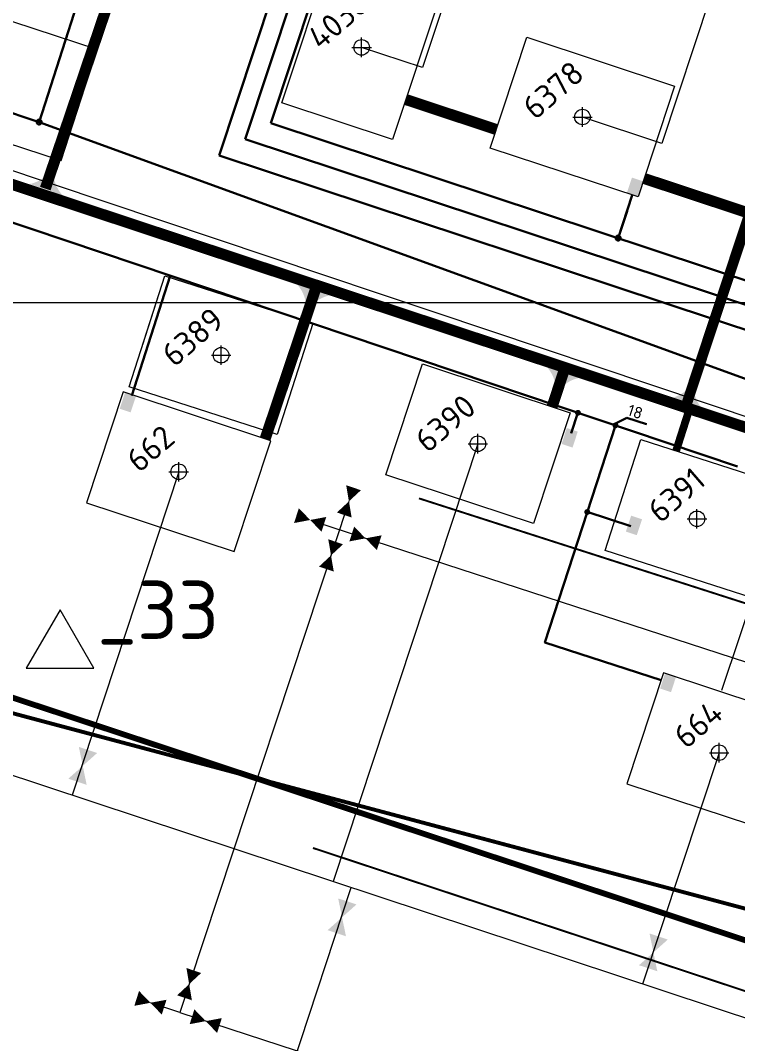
# Model space of a CAD drawing. Header units: millimetres. Extents: x 519 to 9564855, y -810 to 5021775.
# Drawn here: x 9524474 to 9524843, y 4999619 to 5000145 of the extents above; entities that cross this region are included whole.
import ezdxf
from ezdxf.enums import TextEntityAlignment as Align

# ---------------------------------------------------------------- set-up
doc = ezdxf.new("R2010")
doc.units = ezdxf.units.MM
doc.header["$LTSCALE"] = 2
doc.header["$MEASUREMENT"] = 0
doc.header["$PDMODE"] = 2
doc.header["$PDSIZE"] = 5
for name, pattern in [('1', [0]), ('92051501$0$DASHED', [0.75, 0.5, -0.25]), ('DASHED2', [9.525, 6.35, -3.175])]:
    doc.linetypes.add(name, pattern=pattern)
for name, color, linetype in [('CONTROL', 7, 'Continuous'), ('Existing roads', 41, 'Continuous'), ('GRID_PULKOVO', 7, 'Continuous'), ('new 100 wells', 131, 'Continuous'), ('OilColl&Flowlines', 3, 'Continuous'), ('МГ-земельный участок', 7, 'Continuous'), ('Скважины 2016', 7, 'Continuous'), ('Скважины 2019г.', 241, 'Continuous'), ('Скважины на 2013 год.', 21, '1'), ('Скважины на 2014 год', 70, 'Continuous'), ('Скважины на 2015 год', 7, 'Continuous')]:
    doc.layers.add(name, color=color, linetype=linetype)
for name, color, linetype, lineweight in [('Новый водовод', 5, 'g_122_vpr', 30), ('проект..газ', 40, 'Continuous', 30), ('Скважины на 2022 год', 60, 'Continuous', 13), ('Скважины на 2023 год', 201, 'Continuous', 20), ('Электро', 1, 'Continuous', 30), ('Электроснаб', 1, 'Continuous', 18), ('Электроснабжене', 1, 'Continuous', 18)]:
    doc.layers.add(name, color=color, linetype=linetype, lineweight=lineweight)
doc.styles.add('92051501$0$STANDARD', font='simplex.shx')
doc.styles.add('Elect', font='isocpeur.ttf')
doc.styles.add('Line_GUGK', font='')
doc.styles.get("Standard").update_dxf_attribs({"font": 'isocpeur.ttf', "width": 0.5})
doc.styles.get('Line_GUGK').set_extended_font_data('Bm431', italic=True)
doc.linetypes.add('g_122_vpr', pattern='A,2,-2,3,-0.6,["Впр",Line_GUGK,S=2,R=0,X=0,Y=-1],-6.4,3,-2,8,-2,8,-2,6', length=45)
doc.linetypes.add('GAS_LINE', pattern='A,0.5,-0.2,["G",92051501$0$STANDARD,S=0.1,R=0,X=-0.1,Y=-0.05],-0.05', length=0.75)
doc.linetypes.add('WTR_LINE', pattern='A,0.5,-0.2,["W",92051501$0$STANDARD,S=0.1,R=0,X=-0.1,Y=-0.05],-0.05', length=0.75)

msp = doc.modelspace()

# ---------------------------------------------------------------- hatches: boundary and pattern name
at = {"layer": 'Existing roads', "lineweight": 0}
h = msp.add_hatch(color=256, dxfattribs=at)
h.paths.add_polyline_path([(9524489.30845, 5000065.43289), (9524487.67852, 5000065.90063, -0.155118741), (9524478.35196, 5000060.94938), (9524486.86119, 5000058.05608)])
h.paths.add_polyline_path([(9524490.87519, 5000064.98328), (9524489.30845, 5000065.43289), (9524486.86119, 5000058.05608), (9524495.60944, 5000055.0815, -0.161550784)])
h = msp.add_hatch(color=256, dxfattribs=at)
h.paths.add_polyline_path([(9524622.16162, 4999999.26199), (9524620.57438, 4999999.85876, 0.155118741), (9524616.04173, 5000009.39577), (9524624.59733, 5000006.64263)])
h.paths.add_polyline_path([(9524623.68733, 4999998.68837), (9524622.16162, 4999999.26199), (9524624.59733, 5000006.64263), (9524633.39326, 5000003.81215, 0.161550784)])
h = msp.add_hatch(color=256, dxfattribs=at)
h.paths.add_polyline_path([(9524750.59721, 4999956.91079), (9524749.00997, 4999957.50755, 0.155118741), (9524744.47732, 4999967.04456), (9524753.03291, 4999964.29142)])
h.paths.add_polyline_path([(9524752.12291, 4999956.33716), (9524750.59721, 4999956.91079), (9524753.03291, 4999964.29142), (9524761.82885, 4999961.46094, 0.161550784)])
h = msp.add_hatch(color=256, dxfattribs=at)
h.paths.add_polyline_path([(9524818.71697, 4999955.30191), (9524817.08704, 4999955.76965, -0.155118741), (9524807.76048, 4999950.8184), (9524816.26971, 4999947.9251)])
h.paths.add_polyline_path([(9524820.28371, 4999954.8523), (9524818.71697, 4999955.30191), (9524816.26971, 4999947.9251), (9524825.01796, 4999944.95052, -0.161550784)])
at = {"layer": 'Электро', "ltscale": 7.5}
msp.add_hatch(color=256, dxfattribs=at).paths.add_polyline_path([(9524785.64865, 5000056.07417), (9524791.26088, 5000054.21718), (9524793.96811, 5000062.39904), (9524788.35588, 5000064.25603)])
at = {"layer": 'Электро'}
for points in [[(9524524.86297, 4999945.45421), (9524530.47521, 4999943.59723), (9524533.18244, 4999951.77909), (9524527.5702, 4999953.63607)], [(9524785.23719, 4999882.33744), (9524790.84942, 4999880.48045), (9524793.55665, 4999888.66231), (9524787.94442, 4999890.5193)], [(9524802.81039, 4999801.67657), (9524808.42262, 4999799.81958), (9524811.12985, 4999808.00144), (9524805.51762, 4999809.85843)]]:
    msp.add_hatch(color=256, dxfattribs=at).paths.add_polyline_path(points)
at = {"layer": 'Электро', "ltscale": 0.5}
msp.add_hatch(color=256, dxfattribs=at).paths.add_polyline_path([(9524752.16508, 4999927.40077), (9524757.77732, 4999925.54378), (9524760.48454, 4999933.72564), (9524754.87231, 4999935.58263)])
at = {"layer": 'Электроснаб', "linetype": 'ByBlock', "lineweight": 0, "ltscale": 7.5}
msp.add_hatch(color=1, dxfattribs=at).paths.add_polyline_path([(9524785.64865, 5000056.07417), (9524791.26088, 5000054.21718), (9524793.96811, 5000062.39904), (9524788.35588, 5000064.25603)])
at = {"layer": 'Электроснаб', "linetype": 'ByBlock', "lineweight": 0}
for points in [[(9524524.86297, 4999945.45421), (9524530.47521, 4999943.59723), (9524533.18244, 4999951.77909), (9524527.5702, 4999953.63607)], [(9524785.23719, 4999882.33744), (9524790.84942, 4999880.48045), (9524793.55665, 4999888.66231), (9524787.94442, 4999890.5193)], [(9524802.81039, 4999801.67657), (9524808.42262, 4999799.81958), (9524811.12985, 4999808.00144), (9524805.51762, 4999809.85843)]]:
    msp.add_hatch(color=1, dxfattribs=at).paths.add_polyline_path(points)
at = {"layer": 'Электроснаб', "linetype": 'ByBlock', "lineweight": 0, "ltscale": 0.5}
msp.add_hatch(color=1, dxfattribs=at).paths.add_polyline_path([(9524752.16508, 4999927.40077), (9524757.77732, 4999925.54378), (9524760.48454, 4999933.72564), (9524754.87231, 4999935.58263)])
at = {"layer": 'Электроснабжене', "linetype": 'ByBlock', "lineweight": 0, "ltscale": 7.5}
msp.add_hatch(color=1, dxfattribs=at).paths.add_polyline_path([(9524785.64865, 5000056.07417), (9524791.26088, 5000054.21718), (9524793.96811, 5000062.39904), (9524788.35588, 5000064.25603)])
at = {"layer": 'Электроснабжене', "linetype": 'ByBlock', "lineweight": 0}
for points in [[(9524524.86297, 4999945.45421), (9524530.47521, 4999943.59723), (9524533.18244, 4999951.77909), (9524527.5702, 4999953.63607)], [(9524785.23719, 4999882.33744), (9524790.84942, 4999880.48045), (9524793.55665, 4999888.66231), (9524787.94442, 4999890.5193)], [(9524802.81039, 4999801.67657), (9524808.42262, 4999799.81958), (9524811.12985, 4999808.00144), (9524805.51762, 4999809.85843)]]:
    msp.add_hatch(color=1, dxfattribs=at).paths.add_polyline_path(points)
at = {"layer": 'Электроснабжене', "linetype": 'ByBlock', "lineweight": 0, "ltscale": 0.5}
msp.add_hatch(color=1, dxfattribs=at).paths.add_polyline_path([(9524752.16508, 4999927.40077), (9524757.77732, 4999925.54378), (9524760.48454, 4999933.72564), (9524754.87231, 4999935.58263)])

# ---------------------------------------------------------------- linework, layer by layer
at = {"color": 4, "linetype": 'GAS_LINE', "lineweight": 0, "ltscale": 20}
msp.add_line((9524852.965, 4999855.849, 0.506), (9524834.463, 4999800.585, 0.82), dxfattribs=at)
at = {"layer": 'CONTROL', "color": 6, "lineweight": 0}
for p, q in [((9524494.21498, 4999842.10653), (9524476.80506, 4999812.0886)), ((9524494.21498, 4999842.10653), (9524476.80506, 4999812.0886)), ((9524511.6249, 4999812.0886), (9524494.21498, 4999842.10653)), ((9524511.6249, 4999812.0886), (9524494.21498, 4999842.10653)), ((9524476.80506, 4999812.0886), (9524511.6249, 4999812.0886)), ((9524476.80506, 4999812.0886), (9524511.6249, 4999812.0886))]:
    msp.add_line(p, q, dxfattribs=at)
at = {"layer": 'Existing roads', "lineweight": 0, "const_width": 5.7, "flags": 128}
for points in [[(9524523.98475, 5000168.98415), (9524486.59176, 5000058.63491)], [(9524718.62334, 5000088.97138), (9524671.95925, 5000104.41571)], [(9525179.39941, 4999825.82765), (9524430.61292, 5000073.65214)], [(9524794.60387, 5000063.83081), (9524848.86974, 5000045.87989)], [(9524599.67492, 4999929.99621), (9524626.4896, 5000009.59535)], [(9524753.9261, 4999966.64577), (9524747.25675, 4999946.47987)]]:
    msp.add_lwpolyline(points, dxfattribs=at)
at = {"layer": 'Existing roads', "lineweight": 0, "const_width": 5.4}
msp.add_lwpolyline([(9524857.82907, 5000072.95615), (9524815.86818, 4999946.14492)], dxfattribs=at)
at = {"layer": 'GRID_PULKOVO', "lineweight": 0}
msp.add_line((9519000, 5000000), (9533000, 5000000), dxfattribs=at)
at = {"layer": 'new 100 wells', "color": 0, "linetype": 'ByBlock', "lineweight": 0}
for points in [[(9524507.78202, 4999897.17759), (9524583.76254, 4999872.03701), (9524602.61798, 4999929.02241), (9524526.63745, 4999954.16299)], [(9524785.78202, 4999752.77759), (9524861.76254, 4999727.63701), (9524880.61798, 4999784.62241), (9524804.63745, 4999809.76299)]]:
    msp.add_lwpolyline(points, close=True, dxfattribs=at)
for centre in [(9524555.2, 4999913.1), (9524833.2, 4999768.7)]:
    msp.add_circle(centre, 4, dxfattribs=at)
at = {"layer": 'new 100 wells', "color": 0, "linetype": 'ByBlock', "lineweight": 0, "ltscale": 80}
for p in [(9524555.2, 4999913.1), (9524833.2, 4999768.7)]:
    msp.add_point(p, dxfattribs=at)
at = {"layer": 'OilColl&Flowlines', "lineweight": 0}
for p, q in [((9524555.2, 4999913.1), (9524500.35808, 4999746.9141)), ((9525111.75628, 4999544.61351), (9524175.86766, 4999854.2821)), ((9524833.2, 4999768.7), (9524793.85822, 4999649.80022)), ((9524586.4, 4999525), (9524643.89021, 4999699.42192))]:
    msp.add_line(p, q, dxfattribs=at)
at = {"layer": 'OilColl&Flowlines', "color": 82, "lineweight": 0}
for p, q in [((9524642.76072, 4999897.87803), (9524560.58156, 4999649.74533)), ((9524626.5957, 4999886.98255), (9525895.68308, 4999474.31651)), ((9524555.7487, 4999635.16461), (9525515.28146, 4999323.15569))]:
    msp.add_line(p, q, dxfattribs=at)
at = {"layer": 'OilColl&Flowlines', "color": 3, "lineweight": 0}
for p, q in [((9524642.76072, 4999897.87803), (9524560.58156, 4999649.74533)), ((9524626.5957, 4999886.98255), (9525895.68308, 4999474.31651)), ((9524555.7487, 4999635.16461), (9525515.28146, 4999323.15569))]:
    msp.add_line(p, q, dxfattribs=at)
at = {"layer": 'OilColl&Flowlines', "color": 3, "linetype": 'ByBlock', "lineweight": 0}
for points in [[(9524645.14123, 4999904.88987, 8, 0, 0), (9524642.76072, 4999897.87803, 0, 8, 0), (9524640.37838, 4999890.86077, 8, 8, 0)], [(9524645.14123, 4999904.88987, 8, 0, 0), (9524642.76072, 4999897.87803, 0, 8, 0), (9524640.37838, 4999890.86077, 8, 8, 0)], [(9524635.9368, 4999877.09791, 8, 0, 0), (9524633.55629, 4999870.08608, 0, 8, 0), (9524631.17395, 4999863.06882, 8, 8, 0)], [(9524635.9368, 4999877.09791, 8, 0, 0), (9524633.55629, 4999870.08608, 0, 8, 0), (9524631.17395, 4999863.06882, 8, 8, 0)], [(9524562.96206, 4999656.75717, 8, 0, 0), (9524560.58156, 4999649.74533, 0, 8, 0), (9524558.19921, 4999642.72807, 8, 8, 0)], [(9524562.96206, 4999656.75717, 8, 0, 0), (9524560.58156, 4999649.74533, 0, 8, 0), (9524558.19921, 4999642.72807, 8, 8, 0)]]:
    msp.add_lwpolyline(points, format="xyseb", dxfattribs=at)
at = {"layer": 'OilColl&Flowlines', "color": 3, "lineweight": 0}
for points in [[(9524629.88993, 4999886.04512, 8, 0, 0), (9524622.8365, 4999888.29942, 0, 8, 0), (9524615.77763, 4999890.55547, 8, 8, 0)], [(9524629.88993, 4999886.04512, 8, 0, 0), (9524622.8365, 4999888.29942, 0, 8, 0), (9524615.77763, 4999890.55547, 8, 8, 0)], [(9524658.35023, 4999876.6118, 8, 0, 0), (9524651.2968, 4999878.8661, 0, 8, 0), (9524644.23793, 4999881.12215, 8, 8, 0)], [(9524658.35023, 4999876.6118, 8, 0, 0), (9524651.2968, 4999878.8661, 0, 8, 0), (9524644.23793, 4999881.12215, 8, 8, 0)], [(9524547.71076, 4999637.91242, 8, 0, 0), (9524540.65734, 4999640.16672, 0, 8, 0), (9524533.59846, 4999642.42277, 8, 8, 0)], [(9524547.71076, 4999637.91242, 8, 0, 0), (9524540.65734, 4999640.16672, 0, 8, 0), (9524533.59846, 4999642.42277, 8, 8, 0)], [(9524576.17106, 4999628.4791, 8, 0, 0), (9524569.11764, 4999630.7334, 0, 8, 0), (9524562.05876, 4999632.98945, 8, 8, 0)], [(9524576.17106, 4999628.4791, 8, 0, 0), (9524569.11764, 4999630.7334, 0, 8, 0), (9524562.05876, 4999632.98945, 8, 8, 0)]]:
    msp.add_lwpolyline(points, format="xyseb", dxfattribs=at)
at = {"layer": 'OilColl&Flowlines', "lineweight": 0}
for points in [[(9524513.26762, 4999768.5423), (9524505.8516, 4999761.93682), (9524503.8391, 4999771.66203)], [(9524507.86409, 4999752.21161), (9524498.43557, 4999755.33134), (9524505.8516, 4999761.93682)], [(9524646.65569, 4999690.6993), (9524639.23966, 4999684.09382), (9524637.22717, 4999693.81903)], [(9524641.25216, 4999674.36861), (9524631.82364, 4999677.48834), (9524639.23966, 4999684.09382)], [(9524806.80944, 4999672.67899), (9524799.39341, 4999666.07351), (9524797.38091, 4999675.79871)], [(9524801.40591, 4999656.3483), (9524791.97738, 4999659.46803), (9524799.39341, 4999666.07351)]]:
    msp.add_solid(points, dxfattribs=at)
at = {"layer": 'МГ-земельный участок', "color": 34, "linetype": 'DASHED2', "lineweight": 25, "ltscale": 5, "const_width": 2}
msp.add_lwpolyline([(9522271, 4999525), (9527884, 4997830), (9530104, 4997995), (9529358.40073, 4998522.43877), (9528467.29836, 4998113.15535), (9526935, 4999132), (9522496, 5000315), (9522167.80801, 4999999.48247)], close=True, dxfattribs=at)
at = {"layer": 'Новый водовод', "color": 5, "linetype": 'WTR_LINE', "lineweight": 0, "ltscale": 40}
for points, const_width in [([(9524314.11, 5000356), (9524162.76, 4999898.57), (9526008.05, 4999288)], 3), ([(9524624.28, 4999719.73), (9525832.5, 4999319.95), (9525840.3, 4999343.5), (9525894.08637, 4999509.06696), (9524678.78862, 4999899.41686)], 1)]:
    msp.add_lwpolyline(points, dxfattribs=dict(at, const_width=const_width))
at = {"layer": 'проект..газ', "color": 4, "linetype": 'GAS_LINE', "lineweight": 0, "ltscale": 20}
msp.add_line((9524161.812, 5000171.111, -0.133), (9524878.245, 4999931.06, 0.399), dxfattribs=at)
at = {"layer": 'Скважины 2016', "color": 42, "linetype": '92051501$0$DASHED', "lineweight": 0, "ltscale": 5, "const_width": 4, "elevation": 0.00008}
msp.add_lwpolyline([(9524811.06192, 4999923.86648), (9524817.1157, 4999942.81617)], dxfattribs=at)
at = {"layer": 'Скважины 2019г.', "color": 0, "linetype": 'ByBlock', "lineweight": 0}
msp.add_lwpolyline([(9524869.06813, 4999905.21215), (9524850.69912, 4999848.09316), (9524774.54046, 4999872.58517), (9524792.90947, 4999929.70416), (9524869.06813, 4999905.21215)], dxfattribs=at)
msp.add_circle((9524821.8, 4999888.9), 4, dxfattribs=at)
msp.add_point((9524821.8, 4999888.9), dxfattribs=at)
at = {"layer": 'Скважины на 2013 год.', "color": 3, "linetype": 'ByBlock', "lineweight": 0, "ltscale": 5}
for p, q in [((9524740.37383, 5000301.4928), (9524680.60618, 5000120.77775)), ((9524862.4651, 5000259.38813), (9524803.77417, 5000081.78881)), ((9524680.60569, 5000120.77791), (9524649.3, 5000131.2)), ((9524803.77531, 5000081.79228), (9524762.9, 5000095.4)), ((9524709.1, 4999927.5), (9524634.73295, 4999702.45189))]:
    msp.add_line(p, q, dxfattribs=at)
at = {"layer": 'Скважины на 2014 год', "color": 0, "linetype": 'ByBlock', "lineweight": 0}
for points in [[(9524665.22241, 5000083.78202), (9524608.23701, 5000102.63745), (9524633.37759, 5000178.61798), (9524690.36299, 5000159.76255), (9524665.22241, 5000083.78202)], [(9524715.48202, 5000079.47759), (9524734.33745, 5000136.46299), (9524810.31798, 5000111.32241), (9524791.46255, 5000054.33701), (9524715.48202, 5000079.47759)], [(9524661.68202, 4999911.57759), (9524680.53745, 4999968.56299), (9524756.51798, 4999943.42241), (9524737.66255, 4999886.43701), (9524661.68202, 4999911.57759)]]:
    msp.add_lwpolyline(points, dxfattribs=at)
for centre in [(9524649.3, 5000131.2), (9524762.9, 5000095.4), (9524709.1, 4999927.5)]:
    msp.add_circle(centre, 4, dxfattribs=at)
for p in [(9524649.3, 5000131.2), (9524762.9, 5000095.4), (9524709.1, 4999927.5)]:
    msp.add_point(p, dxfattribs=at)
at = {"layer": 'Скважины на 2015 год', "color": 3, "linetype": 'ByBlock', "lineweight": 0, "ltscale": 5}
for p, q in [((9524560.58156, 4999649.74533), (9524555.7487, 4999635.16461)), ((9524560.58156, 4999649.74533), (9524555.7487, 4999635.16461)), ((9524555.7487, 4999635.16461), (9524540.65734, 4999640.16672)), ((9524555.7487, 4999635.16461), (9524540.65734, 4999640.16672))]:
    msp.add_line(p, q, dxfattribs=at)
at = {"layer": 'Скважины на 2015 год', "color": 0, "linetype": 'ByBlock', "lineweight": 0, "ltscale": 5}
msp.add_lwpolyline([(9524536.73734, 4999978.45608), (9524548.10465, 5000013.80307), (9524624.26331, 4999989.31106)], dxfattribs=at)
at = {"layer": 'Скважины на 2022 год', "color": 0, "linetype": 'ByBlock', "lineweight": 0}
msp.add_lwpolyline([(9524624.26813, 4999989.31215), (9524605.89912, 4999932.19316), (9524529.74046, 4999956.68517), (9524548.10947, 5000013.80416), (9524624.26813, 4999989.31215)], dxfattribs=at)
at = {"layer": 'Скважины на 2022 год', "color": 0, "linetype": 'ByBlock', "lineweight": 0, "ltscale": 50}
msp.add_circle((9524577, 4999973), 4, dxfattribs=at)
msp.add_point((9524577, 4999973), dxfattribs=at)
at = {"layer": 'Скважины на 2023 год', "color": 0, "linetype": 'ByBlock', "lineweight": 0}
msp.add_lwpolyline([(9524418.70241, 5000097.84789), (9524494.78693, 5000073.12653), (9524513.32795, 5000130.18992), (9524437.24343, 5000154.91128)], close=True, dxfattribs=at)
at = {"layer": 'Электро', "ltscale": 0.5}
for p, q in [((9524655.97108, 5000317.02334, 0), (9524576.08184, 5000075.55991, 0)), ((9524667.0858, 5000318.78129, 0), (9524589.433, 5000084.07001, 0)), ((9524677.40009, 5000318.11999, 0), (9524602.66228, 5000092.21949, 0)), ((9524202.35185, 5000185.07789, 0), (9524483.4056, 5000092.83743, 0)), ((9524483.4056, 5000092.83743, 0), (9524510.73185, 5000177.68624, 0)), ((9524842.63922, 4999915.83732, 0), (9524255.39439, 5000113.04476, 0)), ((9524483.4056, 5000092.83743, 0), (9524878.59562, 4999949.22961, 0.00004)), ((9524602.66228, 5000092.21949, 0), (9525437.77472, 4999815.92763, 0)), ((9524589.433, 5000084.07001, 0), (9525441.05321, 4999802.28432, 0)), ((9524576.08184, 5000075.55991, 0), (9525444.09517, 4999788.28582, 0)), ((9524788.50936, 5000055.17307, 0), (9524781.23784, 5000033.19507, 0)), ((9524531.152, 4999952.26846, -0.00001), (9524550.73179, 5000013.86511, 0)), ((9524757.15118, 4999932.86772, 0), (9524760.58855, 4999943.39142, 0)), ((9524743.57037, 4999825.3241), (9524779.83294, 4999936.9288))]:
    msp.add_line(p, q, dxfattribs=at)
at = {"layer": 'Электро', "ltscale": 7.5}
msp.add_line((9524785.80622, 5000047.00291, 0), (9524781.23784, 5000033.19507, 0), dxfattribs=at)
at = {"layer": 'Электро'}
for p, q in [((9524780.21921, 4999938.11762), (9524785.70789, 4999940.74639)), ((9524785.70789, 4999940.74639), (9524795.78935, 4999937.47072))]:
    msp.add_line(p, q, dxfattribs=at)
at = {"layer": 'Электро', "ltscale": 50}
for p, q in [((9524787.7524, 4999885.13878), (9524765.36847, 4999892.41176)), ((9524803.35852, 4999805.89775), (9524743.57037, 4999825.3241))]:
    msp.add_line(p, q, dxfattribs=at)
at = {"layer": 'Электро', "ltscale": 50, "const_width": 1.5, "elevation": 0}
msp.add_lwpolyline([(9524759.87525, 4999943.62318, 1), (9524761.30184, 4999943.15965, 1)], format="xyb", close=True, dxfattribs=at)
at = {"layer": 'Электро', "ltscale": 50, "const_width": 1.5}
for points in [[(9524779.11964, 4999937.16057, 1), (9524780.54623, 4999936.69704, 1)], [(9524764.65518, 4999892.64352, 1), (9524766.08176, 4999892.17999, 1)]]:
    msp.add_lwpolyline(points, format="xyb", close=True, dxfattribs=at)
at = {"layer": 'Электро', "ltscale": 25}
for start, end in [(342, 162), (162, 342)]:
    msp.add_arc((9524483.4056, 5000092.83743, 0), 1.25, start, end, dxfattribs=at)
at = {"layer": 'Электро'}
for start, end in [(162, 342), (342, 162)]:
    msp.add_arc((9524781.23784, 5000033.19507, 0), 1.25, start, end, dxfattribs=at)
at = {"layer": 'Электроснаб', "color": 1, "linetype": 'ByBlock', "lineweight": 0, "ltscale": 0.5}
for p, q in [((9524655.97108, 5000317.02334, 0), (9524576.08184, 5000075.55991, 0)), ((9524667.0858, 5000318.78129, 0), (9524589.433, 5000084.07001, 0)), ((9524677.40009, 5000318.11999, 0), (9524602.66228, 5000092.21949, 0)), ((9524202.35185, 5000185.07789, 0), (9524483.4056, 5000092.83743, 0)), ((9524483.4056, 5000092.83743, 0), (9524510.73185, 5000177.68624, 0)), ((9524842.63922, 4999915.83732, 0), (9524255.39439, 5000113.04476, 0)), ((9524483.4056, 5000092.83743, 0), (9524878.59562, 4999949.22961, 0.00004)), ((9524602.66228, 5000092.21949, 0), (9525437.77472, 4999815.92763, 0)), ((9524589.433, 5000084.07001, 0), (9525441.05321, 4999802.28432, 0)), ((9524576.08184, 5000075.55991, 0), (9525444.09517, 4999788.28582, 0)), ((9524788.50936, 5000055.17307, 0), (9524781.23784, 5000033.19507, 0)), ((9524531.152, 4999952.26846, -0.00001), (9524550.73179, 5000013.86511, 0)), ((9524757.15118, 4999932.86772, 0), (9524760.58855, 4999943.39142, 0)), ((9524743.57037, 4999825.3241), (9524779.83294, 4999936.9288))]:
    msp.add_line(p, q, dxfattribs=at)
at = {"layer": 'Электроснаб', "color": 1, "linetype": 'ByBlock', "lineweight": 0, "ltscale": 7.5}
msp.add_line((9524785.80622, 5000047.00291, 0), (9524781.23784, 5000033.19507, 0), dxfattribs=at)
at = {"layer": 'Электроснаб', "color": 1, "linetype": 'ByBlock', "lineweight": 0}
for p, q in [((9524780.21921, 4999938.11762), (9524785.70789, 4999940.74639)), ((9524785.70789, 4999940.74639), (9524795.78935, 4999937.47072))]:
    msp.add_line(p, q, dxfattribs=at)
at = {"layer": 'Электроснаб', "color": 1, "linetype": 'ByBlock', "lineweight": 0, "ltscale": 50}
for p, q in [((9524787.7524, 4999885.13878), (9524765.36847, 4999892.41176)), ((9524803.35852, 4999805.89775), (9524743.57037, 4999825.3241))]:
    msp.add_line(p, q, dxfattribs=at)
at = {"layer": 'Электроснаб', "color": 1, "lineweight": 0, "ltscale": 50, "const_width": 1.5, "elevation": 0}
msp.add_lwpolyline([(9524759.87525, 4999943.62318, 1), (9524761.30184, 4999943.15965, 1)], format="xyb", close=True, dxfattribs=at)
at = {"layer": 'Электроснаб', "color": 1, "lineweight": 0, "ltscale": 50, "const_width": 1.5}
for points in [[(9524779.11964, 4999937.16057, 1), (9524780.54623, 4999936.69704, 1)], [(9524764.65518, 4999892.64352, 1), (9524766.08176, 4999892.17999, 1)]]:
    msp.add_lwpolyline(points, format="xyb", close=True, dxfattribs=at)
at = {"layer": 'Электроснаб', "color": 1, "linetype": 'ByBlock', "lineweight": 0, "ltscale": 25}
for start, end in [(342, 162), (162, 342)]:
    msp.add_arc((9524483.4056, 5000092.83743, 0), 1.25, start, end, dxfattribs=at)
at = {"layer": 'Электроснаб', "color": 1, "linetype": 'ByBlock', "lineweight": 0}
for start, end in [(162, 342), (342, 162)]:
    msp.add_arc((9524781.23784, 5000033.19507, 0), 1.25, start, end, dxfattribs=at)
at = {"layer": 'Электроснабжене', "color": 1, "linetype": 'ByBlock', "lineweight": 0, "ltscale": 0.5}
for p, q in [((9524655.97108, 5000317.02334, 0), (9524576.08184, 5000075.55991, 0)), ((9524667.0858, 5000318.78129, 0), (9524589.433, 5000084.07001, 0)), ((9524677.40009, 5000318.11999, 0), (9524602.66228, 5000092.21949, 0)), ((9524202.35185, 5000185.07789, 0), (9524483.4056, 5000092.83743, 0)), ((9524483.4056, 5000092.83743, 0), (9524510.73185, 5000177.68624, 0)), ((9524842.63922, 4999915.83732, 0), (9524255.39439, 5000113.04476, 0)), ((9524483.4056, 5000092.83743, 0), (9524878.59562, 4999949.22961, 0.00004)), ((9524602.66228, 5000092.21949, 0), (9525437.77472, 4999815.92763, 0)), ((9524589.433, 5000084.07001, 0), (9525441.05321, 4999802.28432, 0)), ((9524576.08184, 5000075.55991, 0), (9525444.09517, 4999788.28582, 0)), ((9524788.50936, 5000055.17307, 0), (9524781.23784, 5000033.19507, 0)), ((9524531.152, 4999952.26846, -0.00001), (9524550.73179, 5000013.86511, 0)), ((9524757.15118, 4999932.86772, 0), (9524760.58855, 4999943.39142, 0)), ((9524743.57037, 4999825.3241), (9524779.83294, 4999936.9288))]:
    msp.add_line(p, q, dxfattribs=at)
at = {"layer": 'Электроснабжене', "color": 1, "linetype": 'ByBlock', "lineweight": 0, "ltscale": 7.5}
msp.add_line((9524785.80622, 5000047.00291, 0), (9524781.23784, 5000033.19507, 0), dxfattribs=at)
at = {"layer": 'Электроснабжене', "color": 1, "linetype": 'ByBlock', "lineweight": 0}
for p, q in [((9524780.21921, 4999938.11762), (9524785.70789, 4999940.74639)), ((9524785.70789, 4999940.74639), (9524795.78935, 4999937.47072))]:
    msp.add_line(p, q, dxfattribs=at)
at = {"layer": 'Электроснабжене', "color": 1, "linetype": 'ByBlock', "lineweight": 0, "ltscale": 50}
for p, q in [((9524787.7524, 4999885.13878), (9524765.36847, 4999892.41176)), ((9524803.35852, 4999805.89775), (9524743.57037, 4999825.3241))]:
    msp.add_line(p, q, dxfattribs=at)
at = {"layer": 'Электроснабжене', "color": 1, "lineweight": 0, "ltscale": 50, "const_width": 1.5, "elevation": 0}
msp.add_lwpolyline([(9524759.87525, 4999943.62318, 1), (9524761.30184, 4999943.15965, 1)], format="xyb", close=True, dxfattribs=at)
at = {"layer": 'Электроснабжене', "color": 1, "lineweight": 0, "ltscale": 50, "const_width": 1.5}
for points in [[(9524779.11964, 4999937.16057, 1), (9524780.54623, 4999936.69704, 1)], [(9524764.65518, 4999892.64352, 1), (9524766.08176, 4999892.17999, 1)]]:
    msp.add_lwpolyline(points, format="xyb", close=True, dxfattribs=at)
at = {"layer": 'Электроснабжене', "color": 1, "linetype": 'ByBlock', "lineweight": 0, "ltscale": 25}
for start, end in [(342, 162), (162, 342)]:
    msp.add_arc((9524483.4056, 5000092.83743, 0), 1.25, start, end, dxfattribs=at)
at = {"layer": 'Электроснабжене', "color": 1, "linetype": 'ByBlock', "lineweight": 0}
for start, end in [(162, 342), (342, 162)]:
    msp.add_arc((9524781.23784, 5000033.19507, 0), 1.25, start, end, dxfattribs=at)

# ---------------------------------------------------------------- texts
at = {"layer": 'CONTROL', "color": 6, "lineweight": 0, "style": 'Elect'}
msp.add_text(' _33', height=30.011925, rotation=0, dxfattribs=at).set_placement((9524494.21498, 4999827.09757))
at = {"layer": 'new 100 wells', "color": 0, "linetype": 'ByBlock', "lineweight": 0, "style": 'Elect'}
for s, p in [('662', (9524534.92103, 4999912.08398)), ('664', (9524816.36869, 4999770.14926))]:
    msp.add_text(s, height=12, rotation=41, dxfattribs=at).set_placement(p)
at = {"layer": 'Скважины 2019г.', "color": 0, "linetype": 'ByBlock', "lineweight": 0, "style": 'Elect'}
msp.add_text('6391', height=12, rotation=41, dxfattribs=at).set_placement((9524803.04479, 4999886.12324))
at = {"layer": 'Скважины на 2014 год', "color": 0, "linetype": 'ByBlock', "lineweight": 0, "style": 'Elect'}
for s, p in [('4036', (9524628.17484, 5000129.32614)), ('6378', (9524738.63762, 5000093.43678)), ('6390', (9524683.34223, 4999922.25166))]:
    msp.add_text(s, height=12, rotation=41, dxfattribs=at).set_placement(p)
at = {"layer": 'Скважины на 2022 год', "color": 0, "linetype": 'ByBlock', "lineweight": 0}
msp.add_text('6389', height=12, rotation=41, dxfattribs=at).set_placement((9524555.41678, 4999963.66411), align=Align.BOTTOM_LEFT)
at = {"layer": 'Электро', "ltscale": 0.5}
msp.add_text('18', height=6, rotation=342, dxfattribs=at).set_placement((9524785.52043, 4999942.25408))
at = {"layer": 'Электроснаб', "color": 1, "linetype": 'ByBlock', "lineweight": 0, "ltscale": 0.5}
msp.add_text('18', height=6, rotation=342, dxfattribs=at).set_placement((9524785.52043, 4999942.25408))
at = {"layer": 'Электроснабжене', "color": 1, "linetype": 'ByBlock', "lineweight": 0, "ltscale": 0.5}
msp.add_text('18', height=6, rotation=342, dxfattribs=at).set_placement((9524785.52043, 4999942.25408))

doc.saveas('drawing.dxf')
